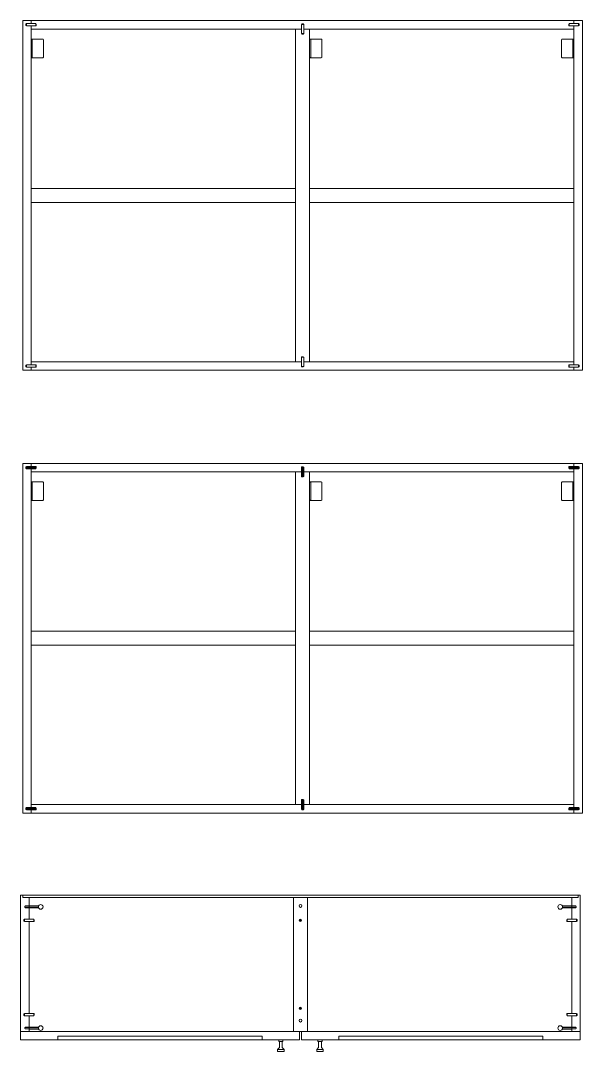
# Model space of a CAD drawing. Header units: centimetres. Extents: x -2268 to 4168, y -1681 to 1458.
# Drawn here: x -876.8 to -756.3, y 7.2 to 228.3 of the extents above; entities that cross this region are included whole.
import ezdxf

# ---------------------------------------------------------------- set-up
doc = ezdxf.new("R2010")
doc.units = ezdxf.units.CM
for name, color, linetype, lineweight in [('0_Num_Penna__6', 6, 'Continuous', 18), ('A-FURN_Num_Penna__252_Num_Penna__252_Num_Penna__3_Num_Penna__252_Num_Penna__252_Num_Penna__252_Num_Penna__252_Num_Penna__252_Num_Penna__252_Num_Penna__252_Num_Penna__252_Num_Penna__252_Num_Penna__252_Num_Penna__252_Num_Penna__5', 5, 'Continuous', 18), ('A-FURN_Num_Penna__252_Num_Penna__252_Num_Penna__3_Num_Penna__252_Num_Penna__252_Num_Penna__252_Num_Penna__252_Num_Penna__252_Num_Penna__252_Num_Penna__252_Num_Penna__252_Num_Penna__252_Num_Penna__252_Num_Penna__252_Num_Penna__6', 6, 'Continuous', 18), ('A-FURN_Num_Penna__252_Num_Penna__252_Num_Penna__3_Num_Penna__252_Num_Penna__252_Num_Penna__252_Num_Penna__252_Num_Penna__252_Num_Penna__252_Num_Penna__252_Num_Penna__252_Num_Penna__252_Num_Penna__252_Num_Penna__6_Num_Penna__6', 6, 'Continuous', 18), ('A-SECT-PATT_Num_Penna__6_Num_Penna__6_Num_Penna__6_Num_Penna__6_Num_Penna__6_Num_Penna__6_Num_Penna__6_Num_Penna__6_Num_Penna__6_Num_Penna__6_Num_Penna__6_Num_Penna__6_Num_Penna__6_Num_Penna__6', 6, 'Continuous', 18), ('INFO_Num_Penna__2_Num_Penna__2_Num_Penna__2_Num_Penna__2_Num_Penna__5', 5, 'Continuous', 18), ('PDF10_Solid Fills_Num_Penna__5_Num_Penna__5_Num_Penna__5_Num_Penna__5_Num_Penna__5_Num_Penna__5_Num_Penna__5_Num_Penna__5', 5, 'Continuous', 18), ('PDF10_Solid Fills_Num_Penna__5_Num_Penna__5_Num_Penna__5_Num_Penna__5_Num_Penna__5_Num_Penna__5_Num_Penna__5_Num_Penna__6', 6, 'Continuous', 18), ('PDF16_Geometry_Num_Penna__5_Num_Penna__5_Num_Penna__5_Num_Penna__5_Num_Penna__5_Num_Penna__5_Num_Penna__5_Num_Penna__5_Num_Penna__5_Num_Penna__5_Num_Penna__5_Num_Penna__5_Num_Penna__5_Num_Penna__5', 5, 'Continuous', 18), ('PDF16_Geometry_Num_Penna__6_Num_Penna__6_Num_Penna__6_Num_Penna__6_Num_Penna__6_Num_Penna__6_Num_Penna__6_Num_Penna__6_Num_Penna__6_Num_Penna__6_Num_Penna__6_Num_Penna__6_Num_Penna__6_Num_Penna__5', 5, 'Continuous', 18), ('PDF16_Geometry_Num_Penna__6_Num_Penna__6_Num_Penna__6_Num_Penna__6_Num_Penna__6_Num_Penna__6_Num_Penna__6_Num_Penna__6_Num_Penna__6_Num_Penna__6_Num_Penna__6_Num_Penna__6_Num_Penna__6_Num_Penna__6', 6, 'Continuous', 18), ('PDF22_Geometry_Num_Penna__1_Num_Penna__255_Num_Penna__3_Num_Penna__3_Num_Penna__6', 6, 'Continuous', 18), ('PDF2_Geometry_Num_Penna__7_Num_Penna__7_Num_Penna__7_Num_Penna__7_Num_Penna__7_Num_Penna__7_Num_Penna__7_Num_Penna__5', 5, 'Continuous', 18), ('PDF2_Geometry_Num_Penna__7_Num_Penna__7_Num_Penna__7_Num_Penna__7_Num_Penna__7_Num_Penna__7_Num_Penna__7_Num_Penna__6', 6, 'Continuous', 18), ('PDF_Geometry_Num_Penna__7_Num_Penna__7_Num_Penna__3_Num_Penna__6_Num_Penna__6_Num_Penna__6_Num_Penna__6_Num_Penna__6_Num_Penna__6_Num_Penna__6_Num_Penna__6_Num_Penna__6_Num_Penna__6_Num_Penna__6', 6, 'Continuous', 18), ('VITE_Num_Penna__5', 5, 'Continuous', 18), ('VITE_Num_Penna__6', 6, 'Continuous', 18)]:
    doc.layers.add(name, color=color, linetype=linetype, lineweight=lineweight)

msp = doc.modelspace()

# ---------------------------------------------------------------- linework, layer by layer
at = {"layer": '0_Num_Penna__6', "color": 6, "linetype": 'Continuous', "lineweight": 18}
for p, q in [((-875.5228, 227.6683), (-875.6228, 227.5683)), ((-875.6228, 227.5683), (-875.6228, 227.2683)), ((-875.5228, 227.1683), (-875.6228, 227.2683)), ((-873.5228, 227.6683), (-873.4228, 227.5683)), ((-873.5228, 227.1683), (-873.4228, 227.2683)), ((-873.4228, 227.5683), (-873.4228, 227.2683)), ((-816.5728, 227.5183), (-816.4728, 227.6183)), ((-816.4728, 227.6183), (-816.1728, 227.6183)), ((-816.0728, 227.5183), (-816.1728, 227.6183)), ((-759.1228, 227.6683), (-759.2228, 227.5683)), ((-759.2228, 227.5683), (-759.2228, 227.2683)), ((-759.1228, 227.1683), (-759.2228, 227.2683)), ((-757.1228, 227.6683), (-757.0228, 227.5683)), ((-757.1228, 227.1683), (-757.0228, 227.2683)), ((-757.0228, 227.5683), (-757.0228, 227.2683)), ((-816.5728, 225.5183), (-816.4728, 225.4183)), ((-816.4728, 225.4183), (-816.1728, 225.4183)), ((-816.0728, 225.5183), (-816.1728, 225.4183)), ((-816.5728, 156.1183), (-816.4728, 156.2183)), ((-816.4728, 156.2183), (-816.1728, 156.2183)), ((-816.0728, 156.1183), (-816.1728, 156.2183)), ((-875.5228, 154.4683), (-875.6228, 154.3683)), ((-875.6228, 154.3683), (-875.6228, 154.0683)), ((-875.5228, 153.9683), (-875.6228, 154.0683)), ((-873.5228, 154.4683), (-873.4228, 154.3683)), ((-873.5228, 153.9683), (-873.4228, 154.0683)), ((-873.4228, 154.3683), (-873.4228, 154.0683)), ((-816.5728, 154.1183), (-816.4728, 154.0183)), ((-816.4728, 154.0183), (-816.1728, 154.0183)), ((-816.0728, 154.1183), (-816.1728, 154.0183)), ((-759.1228, 154.4683), (-759.2228, 154.3683)), ((-759.2228, 154.3683), (-759.2228, 154.0683)), ((-759.1228, 153.9683), (-759.2228, 154.0683)), ((-757.1228, 154.4683), (-757.0228, 154.3683)), ((-757.1228, 153.9683), (-757.0228, 154.0683)), ((-757.0228, 154.3683), (-757.0228, 154.0683)), ((-875.5228, 132.6683), (-875.6228, 132.5683)), ((-875.6228, 132.5683), (-875.6228, 132.2683)), ((-875.5228, 132.1683), (-875.6228, 132.2683)), ((-873.5228, 132.6683), (-873.4228, 132.5683)), ((-873.5228, 132.1683), (-873.4228, 132.2683)), ((-873.4228, 132.5683), (-873.4228, 132.2683)), ((-816.5728, 132.5183), (-816.4728, 132.6183)), ((-816.5728, 130.5183), (-816.4728, 130.4183)), ((-816.4728, 132.6183), (-816.1728, 132.6183)), ((-816.0728, 132.5183), (-816.1728, 132.6183)), ((-816.0728, 130.5183), (-816.1728, 130.4183)), ((-759.1228, 132.6683), (-759.2228, 132.5683)), ((-759.2228, 132.5683), (-759.2228, 132.2683)), ((-759.1228, 132.1683), (-759.2228, 132.2683)), ((-757.1228, 132.6683), (-757.0228, 132.5683)), ((-757.1228, 132.1683), (-757.0228, 132.2683)), ((-757.0228, 132.5683), (-757.0228, 132.2683)), ((-816.4728, 130.4183), (-816.1728, 130.4183)), ((-816.5728, 61.1183), (-816.4728, 61.2183)), ((-816.4728, 61.2183), (-816.1728, 61.2183)), ((-816.0728, 61.1183), (-816.1728, 61.2183)), ((-875.5228, 59.4683), (-875.6228, 59.3683)), ((-875.6228, 59.0683), (-875.6228, 59.3683)), ((-875.5228, 58.9683), (-875.6228, 59.0683)), ((-873.5228, 59.4683), (-873.4228, 59.3683)), ((-873.5228, 58.9683), (-873.4228, 59.0683)), ((-873.4228, 59.0683), (-873.4228, 59.3683)), ((-816.5728, 59.1183), (-816.4728, 59.0183)), ((-816.4728, 59.0183), (-816.1728, 59.0183)), ((-816.0728, 59.1183), (-816.1728, 59.0183)), ((-759.1228, 59.4683), (-759.2228, 59.3683)), ((-759.2228, 59.0683), (-759.2228, 59.3683)), ((-759.1228, 58.9683), (-759.2228, 59.0683)), ((-757.1228, 59.4683), (-757.0228, 59.3683)), ((-757.1228, 58.9683), (-757.0228, 59.0683)), ((-757.0228, 59.0683), (-757.0228, 59.3683)), ((-874.9728, 37.9473), (-872.9175, 37.9473)), ((-758.5728, 37.9473), (-760.6281, 37.9473)), ((-875.9728, 35.5224), (-876.0728, 35.4224)), ((-876.0728, 35.4224), (-876.0728, 35.1224)), ((-873.9728, 35.5224), (-873.8728, 35.4224)), ((-873.8728, 35.4224), (-873.8728, 35.1224)), ((-759.5728, 35.5224), (-759.6728, 35.4224)), ((-759.6728, 35.4224), (-759.6728, 35.1224)), ((-757.5728, 35.5224), (-757.4728, 35.4224)), ((-757.4728, 35.4224), (-757.4728, 35.1224)), ((-875.9728, 35.0224), (-876.0728, 35.1224)), ((-873.9728, 35.0224), (-873.8728, 35.1224)), ((-759.5728, 35.0224), (-759.6728, 35.1224)), ((-757.5728, 35.0224), (-757.4728, 35.1224)), ((-875.9728, 15.3293), (-876.0728, 15.2293)), ((-876.0728, 14.9293), (-876.0728, 15.2293)), ((-875.9728, 14.8293), (-876.0728, 14.9293)), ((-873.9728, 15.3293), (-873.8728, 15.2293)), ((-873.9728, 14.8293), (-873.8728, 14.9293)), ((-873.8728, 14.9293), (-873.8728, 15.2293)), ((-759.5728, 15.3293), (-759.6728, 15.2293)), ((-759.6728, 14.9293), (-759.6728, 15.2293)), ((-759.5728, 14.8293), (-759.6728, 14.9293)), ((-757.5728, 15.3293), (-757.4728, 15.2293)), ((-757.5728, 14.8293), (-757.4728, 14.9293)), ((-757.4728, 14.9293), (-757.4728, 15.2293)), ((-874.9728, 12.4044), (-872.9175, 12.4044)), ((-758.5728, 12.4044), (-760.6281, 12.4044))]:
    msp.add_line(p, q, dxfattribs=at)
at = {"layer": 'A-FURN_Num_Penna__252_Num_Penna__252_Num_Penna__3_Num_Penna__252_Num_Penna__252_Num_Penna__252_Num_Penna__252_Num_Penna__252_Num_Penna__252_Num_Penna__252_Num_Penna__252_Num_Penna__252_Num_Penna__252_Num_Penna__252_Num_Penna__5', "color": 5, "linetype": 'Continuous', "lineweight": 18}
for p, q in [((-874.9728, 38.3724), (-874.9728, 37.9793)), ((-758.5728, 38.3724), (-758.5728, 37.9793)), ((-874.9728, 11.9793), (-874.9728, 12.3724)), ((-758.5728, 11.9793), (-758.5728, 12.3724))]:
    msp.add_line(p, q, dxfattribs=at)
for centre in [(-816.7728, 35.2724), (-816.7728, 16.4293)]:
    msp.add_circle(centre, 0.15, dxfattribs=at)
at = {"layer": 'A-FURN_Num_Penna__252_Num_Penna__252_Num_Penna__3_Num_Penna__252_Num_Penna__252_Num_Penna__252_Num_Penna__252_Num_Penna__252_Num_Penna__252_Num_Penna__252_Num_Penna__252_Num_Penna__252_Num_Penna__252_Num_Penna__252_Num_Penna__6', "color": 6, "linetype": 'Continuous', "lineweight": 18}
for p, q in [((-874.9728, 38.3724), (-875.8033, 38.3725)), ((-875.8033, 38.3725), (-875.8033, 38.3061)), ((-875.8033, 37.9793), (-875.8033, 38.0456)), ((-874.9728, 37.9793), (-875.8033, 37.9793)), ((-758.5728, 38.3724), (-757.7424, 38.3725)), ((-758.5728, 37.9793), (-757.7424, 37.9793)), ((-757.7424, 38.3725), (-757.7424, 38.3061)), ((-757.7424, 37.9793), (-757.7424, 38.0456)), ((-874.9728, 12.3724), (-875.8033, 12.3725)), ((-875.8033, 12.3725), (-875.8033, 12.3061)), ((-875.8033, 11.9793), (-875.8033, 12.0456)), ((-874.9728, 11.9793), (-875.8033, 11.9793)), ((-758.5728, 12.3724), (-757.7424, 12.3725)), ((-758.5728, 11.9793), (-757.7424, 11.9793)), ((-757.7424, 12.3725), (-757.7424, 12.3061)), ((-757.7424, 11.9793), (-757.7424, 12.0456))]:
    msp.add_line(p, q, dxfattribs=at)
for centre in [(-816.7728, 35.2724), (-816.7728, 16.4293)]:
    msp.add_circle(centre, 0.25, dxfattribs=at)
at = {"layer": 'A-FURN_Num_Penna__252_Num_Penna__252_Num_Penna__3_Num_Penna__252_Num_Penna__252_Num_Penna__252_Num_Penna__252_Num_Penna__252_Num_Penna__252_Num_Penna__252_Num_Penna__252_Num_Penna__252_Num_Penna__252_Num_Penna__6_Num_Penna__6', "color": 6, "linetype": 'Continuous', "lineweight": 18}
for p, q in [((-817.8228, 226.5183), (-817.8228, 155.1183)), ((-814.8228, 226.5183), (-814.8228, 155.1183)), ((-817.8228, 131.5183), (-817.8228, 60.1183)), ((-814.8228, 131.5183), (-814.8228, 60.1183)), ((-818.2728, 40.2259), (-818.2728, 11.4759)), ((-815.2728, 40.2259), (-815.2728, 11.4759))]:
    msp.add_line(p, q, dxfattribs=at)
at = {"layer": 'A-SECT-PATT_Num_Penna__6_Num_Penna__6_Num_Penna__6_Num_Penna__6_Num_Penna__6_Num_Penna__6_Num_Penna__6_Num_Penna__6_Num_Penna__6_Num_Penna__6_Num_Penna__6_Num_Penna__6_Num_Penna__6_Num_Penna__6', "color": 6, "linetype": 'Continuous', "lineweight": 18}
for p, q in [((-868.7728, 10.4759), (-868.7728, 9.6759)), ((-824.9728, 10.4759), (-824.9728, 9.6759)), ((-808.5728, 10.4759), (-808.5728, 9.6759)), ((-764.7728, 10.4759), (-764.7728, 9.6759))]:
    msp.add_line(p, q, dxfattribs=at)
at = {"layer": 'INFO_Num_Penna__2_Num_Penna__2_Num_Penna__2_Num_Penna__2_Num_Penna__5', "color": 5, "linetype": 'Continuous', "lineweight": 18}
for p, q in [((-874.256, 224.3686), (-874.5228, 224.3686)), ((-874.2728, 224.2283), (-874.2728, 220.5089)), ((-874.256, 224.3686), (-872.0105, 224.3686)), ((-871.8809, 220.5089), (-871.8809, 224.2283)), ((-814.556, 224.3686), (-814.8228, 224.3686)), ((-814.5728, 224.2283), (-814.5728, 220.5089)), ((-814.556, 224.3686), (-812.3105, 224.3686)), ((-812.1809, 220.5089), (-812.1809, 224.2283)), ((-760.7647, 220.5089), (-760.7647, 224.2283)), ((-758.3896, 224.3686), (-760.6351, 224.3686)), ((-758.3896, 224.3686), (-758.1228, 224.3686)), ((-758.3728, 224.2283), (-758.3728, 220.5089)), ((-874.5228, 220.3686), (-874.256, 220.3686)), ((-874.256, 220.3686), (-872.0105, 220.3686)), ((-814.8228, 220.3686), (-814.556, 220.3686)), ((-814.556, 220.3686), (-812.3105, 220.3686)), ((-758.3896, 220.3686), (-760.6351, 220.3686)), ((-758.1228, 220.3686), (-758.3896, 220.3686)), ((-874.256, 129.3686), (-874.5228, 129.3686)), ((-874.2728, 129.2283), (-874.2728, 125.5089)), ((-874.256, 129.3686), (-872.0105, 129.3686)), ((-871.8809, 125.5089), (-871.8809, 129.2283)), ((-814.556, 129.3686), (-814.8228, 129.3686)), ((-814.5728, 129.2283), (-814.5728, 125.5089)), ((-814.556, 129.3686), (-812.3105, 129.3686)), ((-812.1809, 125.5089), (-812.1809, 129.2283)), ((-760.7647, 125.5089), (-760.7647, 129.2283)), ((-758.3896, 129.3686), (-760.6351, 129.3686)), ((-758.3896, 129.3686), (-758.1228, 129.3686)), ((-758.3728, 129.2283), (-758.3728, 125.5089)), ((-874.5228, 125.3686), (-874.256, 125.3686)), ((-874.256, 125.3686), (-872.0105, 125.3686)), ((-814.8228, 125.3686), (-814.556, 125.3686)), ((-814.556, 125.3686), (-812.3105, 125.3686)), ((-758.3896, 125.3686), (-760.6351, 125.3686)), ((-758.1228, 125.3686), (-758.3896, 125.3686))]:
    msp.add_line(p, q, dxfattribs=at)
for centre, start, end in [((-874.4147, 224.2272), 0.438313, 85.025899), ((-872.0228, 224.2272), 0.438313, 85.025899), ((-814.7147, 224.2272), 0.438313, 85.025899), ((-812.3228, 224.2272), 0.438313, 85.025899), ((-760.6228, 224.2272), 94.974101, 179.561687), ((-758.2309, 224.2272), 94.974101, 179.561687), ((-874.4147, 220.51), 274.974101, 359.561687), ((-872.0228, 220.51), 274.974101, 359.561687), ((-814.7147, 220.51), 274.974101, 359.561687), ((-812.3228, 220.51), 274.974101, 359.561687), ((-760.6228, 220.51), 180.438313, 265.025899), ((-758.2309, 220.51), 180.438313, 265.025899), ((-874.4147, 129.2272), 0.438313, 85.025899), ((-872.0228, 129.2272), 0.438313, 85.025899), ((-814.7147, 129.2272), 0.438313, 85.025899), ((-812.3228, 129.2272), 0.438313, 85.025899), ((-760.6228, 129.2272), 94.974101, 179.561687), ((-758.2309, 129.2272), 94.974101, 179.561687), ((-874.4147, 125.51), 274.974101, 359.561687), ((-872.0228, 125.51), 274.974101, 359.561687), ((-814.7147, 125.51), 274.974101, 359.561687), ((-812.3228, 125.51), 274.974101, 359.561687), ((-760.6228, 125.51), 180.438313, 265.025899), ((-758.2309, 125.51), 180.438313, 265.025899)]:
    msp.add_arc(centre, 0.1419, start, end, dxfattribs=at)
at = {"layer": 'PDF10_Solid Fills_Num_Penna__5_Num_Penna__5_Num_Penna__5_Num_Penna__5_Num_Penna__5_Num_Penna__5_Num_Penna__5_Num_Penna__5', "color": 5, "linetype": 'Continuous', "lineweight": 18}
for centre in [(-872.4728, 38.1759), (-761.0728, 38.1759), (-872.4728, 12.1759), (-761.0728, 12.1759)]:
    msp.add_circle(centre, 0.5, dxfattribs=at)
at = {"layer": 'PDF10_Solid Fills_Num_Penna__5_Num_Penna__5_Num_Penna__5_Num_Penna__5_Num_Penna__5_Num_Penna__5_Num_Penna__5_Num_Penna__6', "color": 6, "linetype": 'Continuous', "lineweight": 18}
for centre in [(-816.7728, 38.3759), (-816.7728, 13.7759)]:
    msp.add_circle(centre, 0.3, dxfattribs=at)
at = {"layer": 'PDF16_Geometry_Num_Penna__5_Num_Penna__5_Num_Penna__5_Num_Penna__5_Num_Penna__5_Num_Penna__5_Num_Penna__5_Num_Penna__5_Num_Penna__5_Num_Penna__5_Num_Penna__5_Num_Penna__5_Num_Penna__5_Num_Penna__5', "color": 5, "linetype": 'Continuous', "lineweight": 18}
for p, q in [((-820.5263, 9.6759), (-821.4219, 9.6759)), ((-821.4219, 9.3104), (-821.4219, 9.6759)), ((-820.5263, 9.3104), (-821.4219, 9.3104)), ((-821.2735, 8.003), (-821.2735, 9.1619)), ((-820.325, 9.6759), (-821.2206, 9.6759)), ((-820.6748, 8.003), (-820.6748, 9.1619)), ((-820.5263, 9.3104), (-820.5263, 9.6759)), ((-812.1263, 9.6759), (-813.0219, 9.6759)), ((-813.0219, 9.3104), (-813.0219, 9.6759)), ((-812.1263, 9.3104), (-813.0219, 9.3104)), ((-812.8735, 8.003), (-812.8735, 9.1619)), ((-812.2748, 8.003), (-812.2748, 9.1619)), ((-812.1263, 9.3104), (-812.1263, 9.6759)), ((-821.6741, 7.567), (-821.2735, 8.003)), ((-820.2741, 7.567), (-821.6741, 7.567)), ((-821.6741, 7.1759), (-821.6741, 7.567)), ((-820.2741, 7.1759), (-821.6741, 7.1759)), ((-820.2741, 7.567), (-820.6748, 8.003)), ((-820.2741, 7.1759), (-820.2741, 7.567)), ((-813.2741, 7.567), (-812.8735, 8.003)), ((-811.8741, 7.567), (-813.2741, 7.567)), ((-813.2741, 7.1759), (-813.2741, 7.567)), ((-811.8741, 7.1759), (-813.2741, 7.1759)), ((-811.8741, 7.567), (-812.2748, 8.003)), ((-811.8741, 7.1759), (-811.8741, 7.567))]:
    msp.add_line(p, q, dxfattribs=at)
for centre, start, end in [((-821.4219, 9.1619), 0, 90), ((-820.5263, 9.1619), 90, 180), ((-813.0219, 9.1619), 0, 90), ((-812.1263, 9.1619), 90, 180)]:
    msp.add_arc(centre, 0.1485, start, end, dxfattribs=at)
at = {"layer": 'PDF16_Geometry_Num_Penna__6_Num_Penna__6_Num_Penna__6_Num_Penna__6_Num_Penna__6_Num_Penna__6_Num_Penna__6_Num_Penna__6_Num_Penna__6_Num_Penna__6_Num_Penna__6_Num_Penna__6_Num_Penna__6_Num_Penna__5', "color": 5, "linetype": 'Continuous', "lineweight": 18}
for p, q in [((-868.7728, 9.6759), (-824.9728, 9.6759)), ((-808.5728, 9.6759), (-764.7728, 9.6759))]:
    msp.add_line(p, q, dxfattribs=at)
at = {"layer": 'PDF16_Geometry_Num_Penna__6_Num_Penna__6_Num_Penna__6_Num_Penna__6_Num_Penna__6_Num_Penna__6_Num_Penna__6_Num_Penna__6_Num_Penna__6_Num_Penna__6_Num_Penna__6_Num_Penna__6_Num_Penna__6_Num_Penna__6', "color": 6, "linetype": 'Continuous', "lineweight": 18}
for p, q in [((-876.3228, 228.3183), (-876.3228, 153.3183)), ((-876.3228, 228.3183), (-756.3228, 228.3183)), ((-874.5228, 228.3183), (-874.5228, 227.6683)), ((-758.1228, 228.3183), (-758.1228, 227.6683)), ((-756.3228, 228.3183), (-756.3228, 153.3183)), ((-874.5228, 227.1683), (-874.5228, 154.4683)), ((-874.5228, 226.5183), (-816.5728, 226.5183)), ((-816.0728, 226.5183), (-758.1228, 226.5183)), ((-758.1228, 227.1683), (-758.1228, 154.4683)), ((-874.5228, 155.1183), (-816.5728, 155.1183)), ((-816.0728, 155.1183), (-758.1228, 155.1183)), ((-876.3228, 153.3183), (-756.3228, 153.3183)), ((-874.5228, 153.9683), (-874.5228, 153.3183)), ((-758.1228, 153.9683), (-758.1228, 153.3183)), ((-876.3228, 133.3183), (-876.3228, 58.3183)), ((-876.3228, 133.3183), (-756.3228, 133.3183)), ((-874.5228, 133.3183), (-874.5228, 132.6683)), ((-758.1228, 133.3183), (-758.1228, 132.6683)), ((-756.3228, 133.3183), (-756.3228, 58.3183)), ((-874.5228, 132.1683), (-874.5228, 59.4683)), ((-874.5228, 131.5183), (-816.5728, 131.5183)), ((-816.0728, 131.5183), (-758.1228, 131.5183)), ((-758.1228, 132.1683), (-758.1228, 59.4683)), ((-874.5228, 60.1183), (-816.5728, 60.1183)), ((-816.0728, 60.1183), (-758.1228, 60.1183)), ((-876.3228, 58.3183), (-756.3228, 58.3183)), ((-874.5228, 58.9683), (-874.5228, 58.3183)), ((-758.1228, 58.9683), (-758.1228, 58.3183)), ((-876.7728, 40.6759), (-876.3228, 40.6759)), ((-876.7728, 40.6759), (-876.7728, 9.6759)), ((-876.3228, 40.6759), (-876.3228, 40.2259)), ((-876.3228, 40.6759), (-757.2228, 40.6759)), ((-876.3228, 40.2259), (-757.2228, 40.2259)), ((-874.9728, 40.2259), (-874.9728, 38.4044)), ((-758.5728, 40.2259), (-758.5728, 35.5224)), ((-757.2228, 40.6759), (-757.2228, 40.2259)), ((-757.2228, 40.6759), (-756.7728, 40.6759)), ((-756.7728, 40.6759), (-756.7728, 9.6759)), ((-874.9728, 38.4044), (-874.9728, 38.3724)), ((-874.9728, 37.9473), (-874.9728, 37.9793)), ((-874.9728, 37.9793), (-874.9728, 35.5224)), ((-758.5728, 37.9473), (-758.5728, 37.9793)), ((-874.9728, 35.0224), (-874.9728, 15.3293)), ((-758.5728, 35.0224), (-758.5728, 15.3293)), ((-874.9728, 14.8293), (-874.9728, 11.4759)), ((-758.5728, 14.8293), (-758.5728, 12.3724)), ((-876.7728, 11.4759), (-756.7728, 11.4759)), ((-874.9728, 12.4044), (-874.9728, 12.3724)), ((-816.9728, 9.6759), (-816.9728, 11.4759)), ((-816.5728, 9.6759), (-816.5728, 11.4759)), ((-758.5728, 12.4044), (-758.5728, 12.3724)), ((-758.5728, 11.9793), (-758.5728, 11.4759)), ((-876.7728, 9.6759), (-868.7728, 9.6759)), ((-868.7728, 10.4759), (-824.9728, 10.4759)), ((-824.9728, 9.6759), (-816.9728, 9.6759)), ((-816.5728, 9.6759), (-808.5728, 9.6759)), ((-808.5728, 10.4759), (-764.7728, 10.4759)), ((-764.7728, 9.6759), (-756.7728, 9.6759))]:
    msp.add_line(p, q, dxfattribs=at)
at = {"layer": 'PDF22_Geometry_Num_Penna__1_Num_Penna__255_Num_Penna__3_Num_Penna__3_Num_Penna__6', "color": 6, "linetype": 'Continuous', "lineweight": 18}
for p, q in [((-817.8228, 192.3183), (-874.5228, 192.3183)), ((-758.1228, 192.3183), (-814.8228, 192.3183)), ((-817.8228, 189.3183), (-874.5228, 189.3183)), ((-758.1228, 189.3183), (-814.8228, 189.3183)), ((-817.8228, 97.3183), (-874.5228, 97.3183)), ((-758.1228, 97.3183), (-814.8228, 97.3183)), ((-817.8228, 94.3183), (-874.5228, 94.3183)), ((-758.1228, 94.3183), (-814.8228, 94.3183))]:
    msp.add_line(p, q, dxfattribs=at)
at = {"layer": 'PDF2_Geometry_Num_Penna__7_Num_Penna__7_Num_Penna__7_Num_Penna__7_Num_Penna__7_Num_Penna__7_Num_Penna__7_Num_Penna__5', "color": 5, "linetype": 'Continuous', "lineweight": 18, "flags": 128}
for points in [[(-875.5228, 132.5943), (-873.5228, 132.5943)], [(-875.5228, 132.5062), (-873.5228, 132.5062)], [(-875.5228, 132.4179), (-873.5228, 132.4179)], [(-875.5228, 132.3297), (-873.5228, 132.3297)], [(-875.5228, 132.2416), (-873.5228, 132.2416)], [(-816.4989, 132.5183), (-816.4989, 130.5183)], [(-816.4107, 132.5183), (-816.4107, 130.5183)], [(-816.3225, 132.5183), (-816.3225, 130.5183)], [(-816.2343, 132.5183), (-816.2343, 130.5183)], [(-816.1461, 132.5183), (-816.1461, 130.5183)], [(-757.1228, 132.5943), (-759.1228, 132.5943)], [(-757.1228, 132.5062), (-759.1228, 132.5062)], [(-757.1228, 132.4179), (-759.1228, 132.4179)], [(-757.1228, 132.3297), (-759.1228, 132.3297)], [(-757.1228, 132.2416), (-759.1228, 132.2416)], [(-816.4989, 61.1183), (-816.4989, 59.1183)], [(-816.4107, 61.1183), (-816.4107, 59.1183)], [(-816.3225, 61.1183), (-816.3225, 59.1183)], [(-816.2343, 61.1183), (-816.2343, 59.1183)], [(-816.1461, 61.1183), (-816.1461, 59.1183)], [(-875.5228, 59.395), (-873.5228, 59.395)], [(-875.5228, 59.3068), (-873.5228, 59.3068)], [(-875.5228, 59.2186), (-873.5228, 59.2186)], [(-875.5228, 59.1303), (-873.5228, 59.1303)], [(-875.5228, 59.0422), (-873.5228, 59.0422)], [(-757.1228, 59.395), (-759.1228, 59.395)], [(-757.1228, 59.3068), (-759.1228, 59.3068)], [(-757.1228, 59.2186), (-759.1228, 59.2186)], [(-757.1228, 59.1303), (-759.1228, 59.1303)], [(-757.1228, 59.0422), (-759.1228, 59.0422)], [(-875.8033, 38.3063), (-872.9555, 38.3063)], [(-872.9555, 38.0456), (-875.8033, 38.0456)], [(-757.7424, 38.3063), (-760.5901, 38.3063)], [(-760.5901, 38.0456), (-757.7424, 38.0456)], [(-872.9555, 12.3061), (-875.8033, 12.3061)], [(-875.8033, 12.0454), (-872.9555, 12.0454)], [(-760.5901, 12.3061), (-757.7424, 12.3061)], [(-757.7424, 12.0454), (-760.5901, 12.0454)]]:
    msp.add_lwpolyline(points, dxfattribs=at)
at = {"layer": 'PDF2_Geometry_Num_Penna__7_Num_Penna__7_Num_Penna__7_Num_Penna__7_Num_Penna__7_Num_Penna__7_Num_Penna__7_Num_Penna__6', "color": 6, "linetype": 'Continuous', "lineweight": 18, "flags": 128}
for points in [[(-873.5228, 227.6683), (-875.5228, 227.6683)], [(-875.5228, 227.1683), (-873.5228, 227.1683)], [(-816.5728, 227.5183), (-816.5728, 225.5183)], [(-816.0728, 225.5183), (-816.0728, 227.5183)], [(-757.1228, 227.6683), (-759.1228, 227.6683)], [(-759.1228, 227.1683), (-757.1228, 227.1683)], [(-816.5728, 156.1183), (-816.5728, 154.1183)], [(-816.0728, 154.1183), (-816.0728, 156.1183)], [(-873.5228, 154.4683), (-875.5228, 154.4683)], [(-875.5228, 153.9683), (-873.5228, 153.9683)], [(-757.1228, 154.4683), (-759.1228, 154.4683)], [(-759.1228, 153.9683), (-757.1228, 153.9683)], [(-875.5228, 132.6683), (-873.5228, 132.6683)], [(-873.5228, 132.1683), (-875.5228, 132.1683)], [(-816.5728, 132.5183), (-816.5728, 130.5183)], [(-816.0728, 130.5183), (-816.0728, 132.5183)], [(-757.1228, 132.6683), (-759.1228, 132.6683)], [(-759.1228, 132.1683), (-757.1228, 132.1683)], [(-816.5728, 61.1183), (-816.5728, 59.1183)], [(-816.0728, 59.1183), (-816.0728, 61.1183)], [(-873.5228, 59.4683), (-875.5228, 59.4683)], [(-875.5228, 58.9683), (-873.5228, 58.9683)], [(-759.1228, 59.4683), (-757.1228, 59.4683)], [(-757.1228, 58.9683), (-759.1228, 58.9683)], [(-875.9728, 35.5224), (-873.9728, 35.5224)], [(-757.5728, 35.5224), (-759.5728, 35.5224)], [(-873.9728, 35.0224), (-875.9728, 35.0224)], [(-759.5728, 35.0224), (-757.5728, 35.0224)], [(-873.9728, 15.3293), (-875.9728, 15.3293)], [(-875.9728, 14.8293), (-873.9728, 14.8293)], [(-759.5728, 15.3293), (-757.5728, 15.3293)], [(-757.5728, 14.8293), (-759.5728, 14.8293)]]:
    msp.add_lwpolyline(points, dxfattribs=at)
for points in [[(-875.8033, 38.0456), (-875.8182, 38.0456, -0.19953036), (-875.8351, 38.0526, -0.11687713), (-875.859, 38.0914, -0.16288803), (-875.859, 38.2603, -0.11683184), (-875.8351, 38.2993, -0.19841798), (-875.8182, 38.3063), (-875.8033, 38.3063)], [(-757.7424, 38.0456), (-757.7274, 38.0456, 0.19953036), (-757.7105, 38.0526, 0.11687713), (-757.6866, 38.0914, 0.16288803), (-757.6866, 38.2603, 0.11683184), (-757.7105, 38.2993, 0.19841798), (-757.7274, 38.3063), (-757.7424, 38.3063)], [(-875.8033, 12.3061), (-875.8182, 12.3061, 0.19953036), (-875.8351, 12.2991, 0.11687713), (-875.859, 12.2603, 0.16288803), (-875.859, 12.0914, 0.11683184), (-875.8351, 12.0524, 0.19841798), (-875.8182, 12.0454), (-875.8033, 12.0454)], [(-757.7424, 12.3061), (-757.7274, 12.3061, -0.19953036), (-757.7105, 12.2991, -0.11687713), (-757.6866, 12.2603, -0.16288803), (-757.6866, 12.0914, -0.11683184), (-757.7105, 12.0524, -0.19841798), (-757.7274, 12.0454), (-757.7424, 12.0454)]]:
    msp.add_lwpolyline(points, format="xyb", dxfattribs=at)
at = {"layer": 'PDF_Geometry_Num_Penna__7_Num_Penna__7_Num_Penna__3_Num_Penna__6_Num_Penna__6_Num_Penna__6_Num_Penna__6_Num_Penna__6_Num_Penna__6_Num_Penna__6_Num_Penna__6_Num_Penna__6_Num_Penna__6_Num_Penna__6', "color": 6, "linetype": 'Continuous', "lineweight": 18}
for p, q in [((-758.1228, 228.3183), (-758.1228, 227.8683)), ((-758.1228, 133.3183), (-758.1228, 132.8683))]:
    msp.add_line(p, q, dxfattribs=at)
at = {"layer": 'VITE_Num_Penna__5', "color": 5, "linetype": 'Continuous', "lineweight": 18, "flags": 128}
for points in [[(-875.5228, 227.1683), (-875.5228, 227.6683)], [(-873.5228, 227.1683), (-873.5228, 227.6683)], [(-816.0728, 227.5183), (-816.5728, 227.5183)], [(-759.1228, 227.1683), (-759.1228, 227.6683)], [(-757.1228, 227.1683), (-757.1228, 227.6683)], [(-816.0728, 225.5183), (-816.5728, 225.5183)], [(-816.0728, 156.1183), (-816.5728, 156.1183)], [(-875.5228, 153.9683), (-875.5228, 154.4683)], [(-873.5228, 153.9683), (-873.5228, 154.4683)], [(-816.0728, 154.1183), (-816.5728, 154.1183)], [(-759.1228, 153.9683), (-759.1228, 154.4683)], [(-757.1228, 153.9683), (-757.1228, 154.4683)], [(-875.5228, 132.1683), (-875.5228, 132.6683)], [(-873.5228, 132.1683), (-873.5228, 132.6683)], [(-816.0728, 132.5183), (-816.5728, 132.5183)], [(-816.0728, 130.5183), (-816.5728, 130.5183)], [(-759.1228, 132.1683), (-759.1228, 132.6683)], [(-757.1228, 132.1683), (-757.1228, 132.6683)], [(-816.0728, 61.1183), (-816.5728, 61.1183)], [(-875.5228, 59.4683), (-875.5228, 58.9683)], [(-873.5228, 59.4683), (-873.5228, 58.9683)], [(-816.0728, 59.1183), (-816.5728, 59.1183)], [(-759.1228, 59.4683), (-759.1228, 58.9683)], [(-757.1228, 59.4683), (-757.1228, 58.9683)], [(-875.9728, 35.0224), (-875.9728, 35.5224)], [(-873.9728, 35.0224), (-873.9728, 35.5224)], [(-759.5728, 35.0224), (-759.5728, 35.5224)], [(-757.5728, 35.0224), (-757.5728, 35.5224)], [(-875.9728, 15.3293), (-875.9728, 14.8293)], [(-873.9728, 15.3293), (-873.9728, 14.8293)], [(-759.5728, 15.3293), (-759.5728, 14.8293)], [(-757.5728, 15.3293), (-757.5728, 14.8293)]]:
    msp.add_lwpolyline(points, dxfattribs=at)
at = {"layer": 'VITE_Num_Penna__6', "color": 6, "linetype": 'Continuous', "lineweight": 18}
for p, q in [((-872.9175, 38.4044), (-874.9728, 38.4044)), ((-760.6281, 38.4044), (-758.5728, 38.4044)), ((-872.9175, 11.9473), (-874.9728, 11.9473)), ((-760.6281, 11.9473), (-758.5728, 11.9473))]:
    msp.add_line(p, q, dxfattribs=at)

doc.saveas('drawing.dxf')
